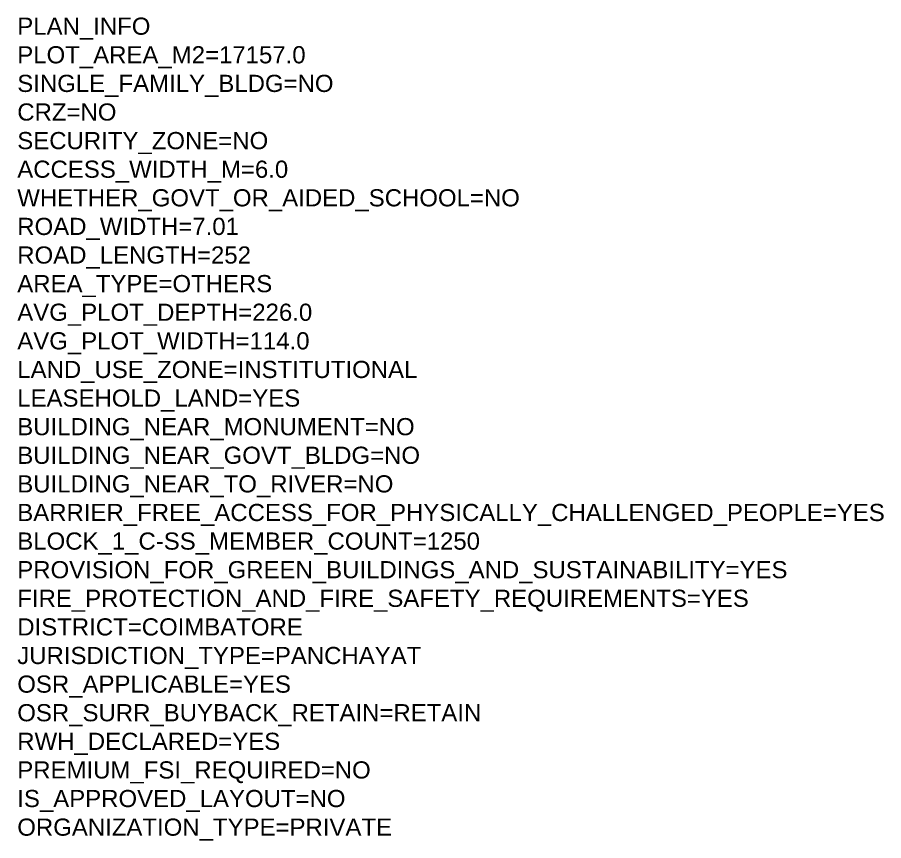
# Model space of a CAD drawing. Header units: metres. Extents: x -1744 to -758, y -4183 to -3914.
# Drawn here: x -1744.2 to -1617.9, y -4120.1 to -4000.1 of the extents above; entities that cross this region are included whole.
import ezdxf

# ---------------------------------------------------------------- set-up
doc = ezdxf.new("R2010")
doc.units = ezdxf.units.M
doc.layers.add('PLAN_INFO', color=1, linetype='Continuous')
doc.styles.get("Standard").update_dxf_attribs({"font": 'arial.ttf'})

msp = doc.modelspace()

# ---------------------------------------------------------------- texts
at = {"layer": 'PLAN_INFO', "color": 1, "insert": (-1744.22056, -4000.17888), "char_height": 2.5, "width": 121.8877998, "attachment_point": 1}
msp.add_mtext('PLAN_INFO\\PPLOT_AREA_M2=17157.0\\PSINGLE_FAMILY_BLDG=NO\\PCRZ=NO\\PSECURITY_ZONE=NO\\PACCESS_WIDTH_M=6.0\\PWHETHER_GOVT_OR_AIDED_SCHOOL=NO\\PROAD_WIDTH=7.01\\PROAD_LENGTH=252\\PAREA_TYPE=OTHERS\\PAVG_PLOT_DEPTH=226.0\\PAVG_PLOT_WIDTH=114.0\\PLAND_USE_ZONE={\\C256;INSTITUTIONAL}\\PLEASEHOLD_LAND=YES\\PBUILDING_NEAR_MONUMENT=NO\\PBUILDING_NEAR_GOVT_BLDG=NO\\PBUILDING_NEAR_TO_RIVER=NO\\PBARRIER_FREE_ACCESS_FOR_PHYSICALLY_CHALLENGED_PEOPLE=YES\\PBLOCK_1_C-SS_MEMBER_COUNT=1250\\PPROVISION_FOR_GREEN_BUILDINGS_AND_SUSTAINABILITY=YES\\PFIRE_PROTECTION_AND_FIRE_SAFETY_REQUIREMENTS=YES\\PDISTRICT=COIMBATORE\\PJURISDICTION_TYPE={\\C256;PANCHAYAT}\\POSR_APPLICABLE=YES\\POSR_SURR_BUYBACK_RETAIN=RETAIN\\PRWH_DECLARED=YES\\PPREMIUM_FSI_REQUIRED=NO\\PIS_APPROVED_LAYOUT=NO\\PORGANIZATION_TYPE=PRIVATE', dxfattribs=at)

doc.saveas('drawing.dxf')
